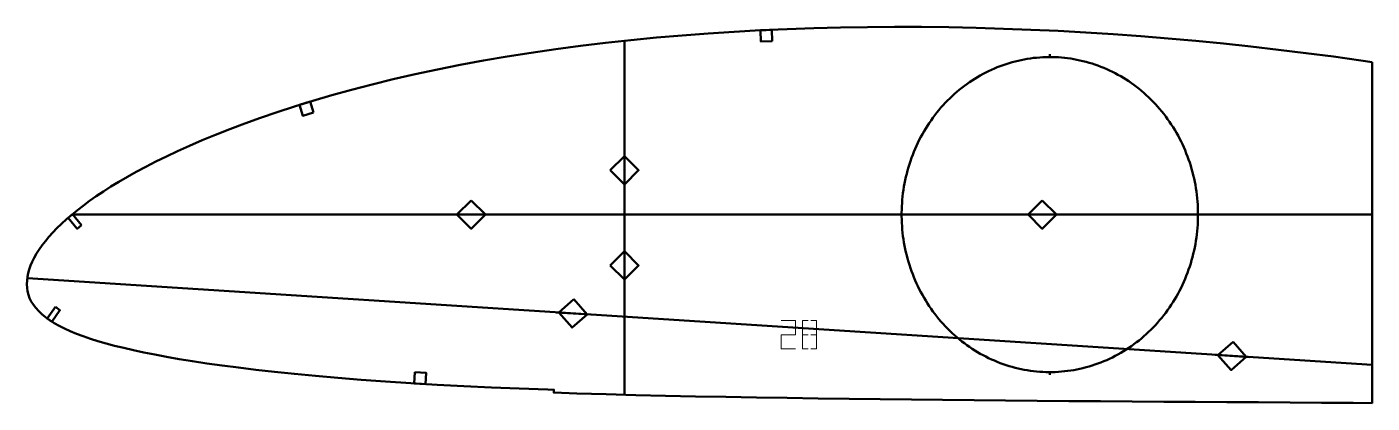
# Model space of a CAD drawing. Header units: metres. Extents: x 9 to 484, y 134 to 266.
import ezdxf

# ---------------------------------------------------------------- set-up
doc = ezdxf.new("R2010")
doc.units = ezdxf.units.M
doc.layers.add('Layer', color=1, linetype='Continuous', lineweight=50)
doc.layers.add('NumLabel', color=1, linetype='Continuous', lineweight=15)

msp = doc.modelspace()

# ---------------------------------------------------------------- linework, layer by layer
at = {"layer": 'Layer', "color": 7}
for p, q in [((219.87, 136.49), (219.87, 261.25)), ((219.87, 209.63), (219.87, 221.63)), ((25.12, 200), (483.51, 200)), ((159.85, 200), (171.85, 200)), ((361.19, 200), (373.19, 200)), ((219.87, 176.1), (219.87, 188.1)), ((9.36, 177.55), (483.51, 146.98)), ((195.78, 165.53), (207.75, 164.76)), ((428.18, 150.55), (440.16, 149.77))]:
    msp.add_line(p, q, dxfattribs=at)
at = {"layer": 'Layer'}
for p, q in [((369.87, 255.53), (369.87, 256.53)), ((317.62, 200), (316.62, 200)), ((422.12, 200), (423.12, 200)), ((369.87, 144.47), (369.87, 143.47))]:
    msp.add_line(p, q, dxfattribs=at)
for points in [[(483.51, 253.76), (479.51, 254.35), (469.85, 255.69), (460.18, 256.94), (450.49, 258.13), (440.78, 259.23), (431.07, 260.26), (421.36, 261.21), (411.65, 262.08), (401.94, 262.86), (392.23, 263.56), (382.52, 264.18), (372.83, 264.72), (363.15, 265.18), (353.5, 265.54), (343.86, 265.83), (334.24, 266.02), (324.65, 266.13), (315.09, 266.16), (305.57, 266.1), (296.08, 265.95), (286.64, 265.71), (277.25, 265.38), (267.9, 264.96), (258.61, 264.45), (249.38, 263.85), (240.22, 263.16), (231.15, 262.38), (222.15, 261.5), (213.23, 260.52), (204.4, 259.45), (195.66, 258.29), (187.05, 257.04), (178.56, 255.7), (170.2, 254.27), (162, 252.74), (153.94, 251.13), (146.06, 249.45), (138.39, 247.71), (130.93, 245.89), (123.71, 244.02), (116.74, 242.09), (110.02, 240.11), (103.57, 238.12), (97.41, 236.12), (91.55, 234.12), (85.99, 232.12), (80.72, 230.12), (75.73, 228.13), (71.01, 226.18), (66.55, 224.25), (62.34, 222.36), (58.37, 220.49), (54.63, 218.66), (51.11, 216.85), (47.77, 215.06), (44.62, 213.29), (41.64, 211.55), (38.83, 209.84), (36.18, 208.14), (33.68, 206.45), (31.32, 204.79), (29.09, 203.14), (26.99, 201.51), (25.01, 199.91), (23.15, 198.33), (21.41, 196.77), (19.8, 195.23), (18.31, 193.71), (16.95, 192.19), (15.71, 190.68), (14.58, 189.18), (13.55, 187.69), (12.63, 186.22), (11.81, 184.79), (11.1, 183.39), (10.51, 182.03), (10.04, 180.68), (9.68, 179.35), (9.42, 178.04), (9.25, 176.71), (9.2, 175.47), (9.25, 174.21), (9.42, 172.97), (9.72, 171.76), (10.16, 170.57), (10.74, 169.39), (11.48, 168.22), (12.35, 167.07), (13.36, 165.94), (14.5, 164.84), (15.8, 163.78), (17.24, 162.74), (18.83, 161.74), (20.57, 160.77), (22.46, 159.82), (24.51, 158.9), (26.7, 157.99), (29.05, 157.11), (31.57, 156.25), (34.24, 155.42), (37.1, 154.59), (40.13, 153.78), (43.36, 152.98), (46.78, 152.19), (50.43, 151.4), (54.31, 150.63), (58.45, 149.85), (62.86, 149.08), (67.58, 148.32), (72.62, 147.55), (78.01, 146.79), (83.78, 146.03), (89.95, 145.28), (96.54, 144.54), (103.55, 143.81), (110.99, 143.1), (118.84, 142.42), (127.08, 141.76), (135.68, 141.15), (144.61, 140.57), (153.82, 140.03), (163.28, 139.54), (172.96, 139.09), (182.83, 138.68), (192.88, 138.31), (195.02, 138.24), (194.99, 137.24), (203.07, 136.98), (213.44, 136.67), (223.9, 136.37), (234.42, 136.11), (245, 135.88), (255.67, 135.69), (266.44, 135.52), (277.3, 135.36), (288.22, 135.19), (299.16, 135.02), (310.1, 134.87), (321.07, 134.75), (332.09, 134.65), (343.17, 134.55), (354.29, 134.45), (365.44, 134.35), (376.59, 134.26), (387.76, 134.17), (398.92, 134.08), (410.05, 133.99), (421.18, 133.93), (432.32, 133.87), (443.45, 133.81), (454.58, 133.73), (465.7, 133.65), (476.81, 133.58), (483.51, 133.54), (483.51, 253.76)], [(272.02, 261.14), (268.02, 260.96), (267.84, 264.95), (271.84, 265.13), (272.02, 261.14)], [(422.12, 200), (422.11, 201.17), (422.08, 202.33), (422.02, 203.5), (421.94, 204.66), (421.83, 205.82), (421.71, 206.98), (421.56, 208.14), (421.38, 209.29), (421.19, 210.44), (420.97, 211.58), (420.73, 212.72), (420.47, 213.86), (420.18, 214.98), (419.88, 216.1), (419.55, 217.22), (419.2, 218.32), (418.82, 219.42), (418.43, 220.51), (418.01, 221.59), (417.57, 222.66), (417.12, 223.72), (416.64, 224.77), (416.14, 225.81), (415.62, 226.84), (415.08, 227.85), (414.51, 228.85), (413.93, 229.85), (413.33, 230.82), (412.72, 231.79), (412.08, 232.74), (411.42, 233.67), (410.75, 234.59), (410.05, 235.5), (409.34, 236.39), (408.61, 237.26), (407.87, 238.12), (407.11, 238.96), (406.33, 239.78), (405.53, 240.59), (404.72, 241.37), (403.9, 242.14), (403.06, 242.89), (402.2, 243.63), (401.33, 244.34), (400.45, 245.03), (399.55, 245.7), (398.64, 246.36), (397.72, 246.99), (396.78, 247.6), (395.84, 248.19), (394.88, 248.76), (393.91, 249.31), (392.93, 249.83), (391.94, 250.34), (390.94, 250.82), (389.93, 251.28), (388.91, 251.72), (387.88, 252.13), (386.85, 252.52), (385.81, 252.89), (384.76, 253.23), (383.7, 253.55), (382.64, 253.85), (381.57, 254.12), (380.5, 254.37), (379.42, 254.6), (378.34, 254.8), (377.26, 254.98), (376.17, 255.13), (375.08, 255.26), (373.98, 255.36), (372.89, 255.44), (371.79, 255.5), (370.69, 255.53), (369.6, 255.53), (368.5, 255.52), (367.4, 255.47), (366.31, 255.4), (365.21, 255.31), (364.12, 255.2), (363.03, 255.06), (361.94, 254.89), (360.86, 254.7), (359.78, 254.49), (358.7, 254.25), (357.63, 253.99), (356.57, 253.7), (355.51, 253.4), (354.46, 253.06), (353.41, 252.71), (352.37, 252.33), (351.34, 251.93), (350.32, 251.5), (349.31, 251.05), (348.3, 250.58), (347.31, 250.09), (346.32, 249.57), (345.35, 249.04), (344.38, 248.48), (343.43, 247.9), (342.49, 247.3), (341.56, 246.68), (340.64, 246.03), (339.74, 245.37), (338.85, 244.69), (337.97, 243.98), (337.11, 243.26), (336.26, 242.52), (335.43, 241.76), (334.61, 240.98), (333.81, 240.19), (333.02, 239.37), (332.25, 238.54), (331.5, 237.69), (330.76, 236.83), (330.04, 235.94), (329.34, 235.05), (328.66, 234.13), (327.99, 233.21), (327.34, 232.26), (326.71, 231.31), (326.11, 230.34), (325.52, 229.35), (324.94, 228.35), (324.39, 227.35), (323.86, 226.32), (323.35, 225.29), (322.86, 224.25), (322.39, 223.19), (321.95, 222.12), (321.52, 221.05), (321.11, 219.97), (320.73, 218.87), (320.37, 217.77), (320.03, 216.66), (319.71, 215.54), (319.41, 214.42), (319.14, 213.29), (318.89, 212.15), (318.66, 211.01), (318.45, 209.87), (318.27, 208.72), (318.11, 207.56), (317.97, 206.4), (317.85, 205.24), (317.76, 204.08), (317.69, 202.92), (317.65, 201.75), (317.62, 200.58), (317.62, 199.42), (317.65, 198.25), (317.69, 197.08), (317.76, 195.92), (317.85, 194.76), (317.97, 193.6), (318.11, 192.44), (318.27, 191.28), (318.45, 190.13), (318.66, 188.99), (318.89, 187.85), (319.14, 186.71), (319.41, 185.58), (319.71, 184.46), (320.03, 183.34), (320.37, 182.23), (320.73, 181.13), (321.11, 180.03), (321.52, 178.95), (321.95, 177.88), (322.39, 176.81), (322.86, 175.75), (323.35, 174.71), (323.86, 173.68), (324.39, 172.65), (324.94, 171.65), (325.52, 170.65), (326.11, 169.66), (326.71, 168.69), (327.34, 167.74), (327.99, 166.79), (328.66, 165.87), (329.34, 164.95), (330.04, 164.06), (330.76, 163.17), (331.5, 162.31), (332.25, 161.46), (333.02, 160.63), (333.81, 159.81), (334.61, 159.02), (335.43, 158.24), (336.26, 157.48), (337.11, 156.74), (337.97, 156.02), (338.85, 155.31), (339.74, 154.63), (340.64, 153.97), (341.56, 153.32), (342.49, 152.7), (343.43, 152.1), (344.38, 151.52), (345.35, 150.96), (346.32, 150.43), (347.31, 149.91), (348.3, 149.42), (349.31, 148.95), (350.32, 148.5), (351.34, 148.07), (352.37, 147.67), (353.41, 147.29), (354.46, 146.94), (355.51, 146.6), (356.57, 146.3), (357.63, 146.01), (358.7, 145.75), (359.78, 145.51), (360.86, 145.3), (361.94, 145.11), (363.03, 144.94), (364.12, 144.8), (365.21, 144.69), (366.31, 144.6), (367.4, 144.53), (368.5, 144.48), (369.6, 144.47), (370.69, 144.47), (371.79, 144.5), (372.89, 144.56), (373.98, 144.64), (375.08, 144.74), (376.17, 144.87), (377.26, 145.02), (378.34, 145.2), (379.42, 145.4), (380.5, 145.63), (381.57, 145.88), (382.64, 146.15), (383.7, 146.45), (384.76, 146.77), (385.81, 147.11), (386.85, 147.48), (387.88, 147.87), (388.91, 148.28), (389.93, 148.72), (390.94, 149.18), (391.94, 149.66), (392.93, 150.17), (393.91, 150.69), (394.88, 151.24), (395.84, 151.81), (396.78, 152.4), (397.72, 153.01), (398.64, 153.64), (399.55, 154.3), (400.45, 154.97), (401.33, 155.66), (402.2, 156.37), (403.06, 157.11), (403.9, 157.86), (404.72, 158.63), (405.53, 159.41), (406.33, 160.22), (407.11, 161.04), (407.87, 161.88), (408.61, 162.74), (409.34, 163.61), (410.05, 164.5), (410.75, 165.41), (411.42, 166.33), (412.08, 167.26), (412.72, 168.21), (413.33, 169.18), (413.93, 170.15), (414.51, 171.15), (415.08, 172.15), (415.62, 173.16), (416.14, 174.19), (416.64, 175.23), (417.12, 176.28), (417.57, 177.34), (418.01, 178.41), (418.43, 179.49), (418.82, 180.58), (419.2, 181.68), (419.55, 182.78), (419.88, 183.9), (420.18, 185.02), (420.47, 186.14), (420.73, 187.28), (420.97, 188.42), (421.19, 189.56), (421.38, 190.71), (421.56, 191.86), (421.71, 193.02), (421.83, 194.18), (421.94, 195.34), (422.02, 196.5), (422.08, 197.67), (422.11, 198.83), (422.12, 200)], [(110.31, 236.02), (106.49, 234.84), (105.31, 238.66), (109.13, 239.84), (110.31, 236.02)], [(214.87, 215.63), (219.87, 220.63), (224.87, 215.63), (219.87, 210.63), (214.87, 215.63)], [(165.85, 205), (170.85, 200), (165.85, 195), (160.85, 200), (165.85, 205)], [(367.19, 205), (372.19, 200), (367.19, 195), (362.19, 200), (367.19, 205)], [(28.5, 196.31), (26.97, 195.01), (23.74, 198.82), (25.26, 200.12), (28.5, 196.31)], [(214.87, 182.1), (219.87, 187.1), (224.87, 182.1), (219.87, 177.1), (214.87, 182.1)], [(19.23, 167.47), (20.86, 166.3), (17.95, 162.24), (16.32, 163.4), (19.23, 167.47)], [(202.09, 170.14), (206.76, 164.83), (201.44, 160.16), (196.78, 165.47), (202.09, 170.14)], [(434.49, 155.15), (439.16, 149.84), (433.85, 145.17), (429.18, 150.48), (434.49, 155.15)], [(145.98, 144.5), (149.98, 144.26), (149.75, 140.27), (145.75, 140.5), (145.98, 144.5)]]:
    msp.add_lwpolyline(points, close=True, dxfattribs=at)
at = {"layer": 'NumLabel', "color": 1}
for points in [[(275.17, 162.65), (280.17, 162.65), (280.17, 157.65), (275.17, 157.65), (275.17, 152.65), (280.17, 152.65)], [(284.67, 162.65), (282.67, 162.65), (282.67, 152.65), (284.67, 152.65)], [(285.67, 152.65), (287.67, 152.65), (287.67, 162.65), (285.67, 162.65)], [(282.67, 157.65), (284.67, 157.65)], [(285.67, 157.65), (287.67, 157.65)]]:
    msp.add_lwpolyline(points, dxfattribs=at)

doc.saveas('drawing.dxf')
